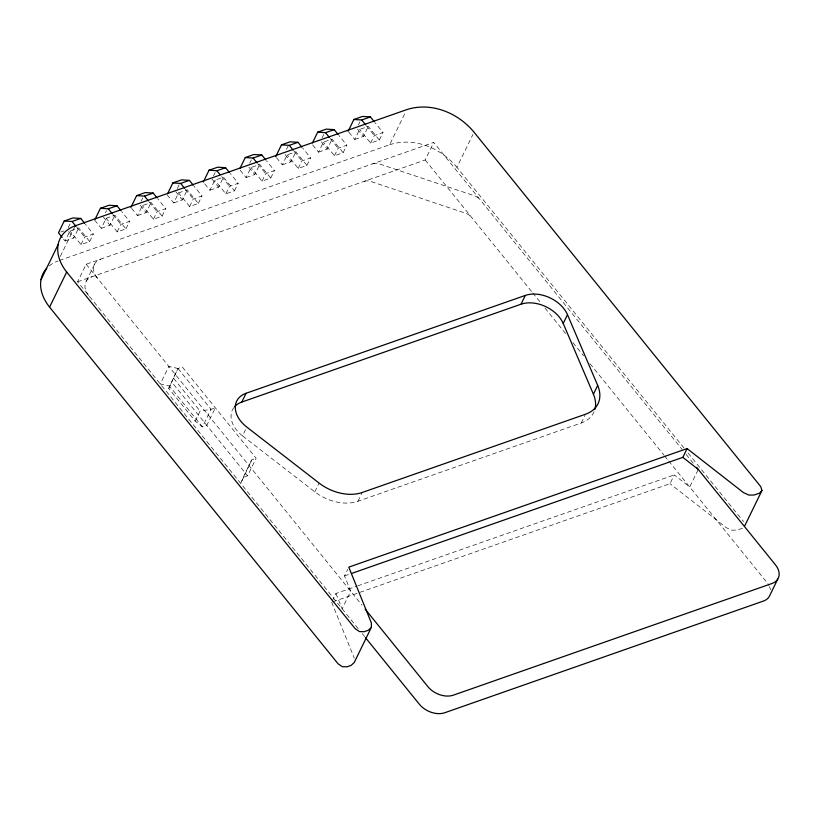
<?xml version="1.0" encoding="UTF-8"?>
<svg xmlns="http://www.w3.org/2000/svg" width="820" height="820" viewBox="0 0 820 820"><rect width="100%" height="100%" fill="white"/><g stroke="black" fill="none" stroke-linecap="round" stroke-linejoin="round"><path stroke-width="0.61" stroke-dasharray="4.1 3.07" d="M195.18 421.09L200.07 411.056L211.006 409.354L215.352 407.837L206.794 425.385L202.448 426.912L195.18 421.09L168.725 388.393L177.94 368.477L182.286 366.96L256.137 458.247L247.568 475.795L243.222 477.322L240.742 483.441L251.791 459.774L256.137 458.247M168.725 388.393L177.94 368.477L168.838 366.417L160.279 383.975L169.381 386.035L173.727 384.508L247.568 475.795M68.214 227.622L70.305 223.317M63.622 239.173L65.087 240.988L69.977 230.953L78.669 227.909L89.687 241.541L81.006 244.585L69.977 230.953M60.342 256.383L75.245 225.808M65.087 240.988L73.779 237.943L78.669 227.909M81.006 244.585L84.675 237.062L93.357 234.018L85.485 224.28M89.687 241.541L93.357 234.018M105.462 212.78L106.518 210.627M94.679 220.119L101.29 228.298L106.19 218.263L114.872 215.219L125.901 228.852L117.209 231.896L106.19 218.263M358.166 628.602L77.613 281.783L86.182 264.235L433.749 142.413L682.086 449.421M101.29 228.298L109.982 225.254L114.872 215.219M86.336 281.075L94.894 263.517M117.209 231.896L120.878 224.372L129.57 221.328L121.698 211.591M125.901 228.852L129.57 221.328M141.153 201.166L142.721 197.938M131.62 208.341L137.504 215.609L142.393 205.584L151.085 202.53L162.104 216.162L153.412 219.207L142.393 205.584M137.504 215.609L146.185 212.564L151.085 202.53M153.412 219.207L157.081 211.683L165.773 208.639L157.901 198.901M162.104 216.162L165.773 208.639M177.356 188.477L179.447 184.182M167.095 194.75L173.707 202.919L178.596 192.895L187.288 189.84L198.307 203.473L189.615 206.517L178.596 192.895M173.707 202.919L182.399 199.875L187.288 189.84M189.615 206.517L193.284 198.993L201.976 195.949L194.104 186.212M198.307 203.473L201.976 195.949M213.559 175.787L215.127 172.559M204.764 183.875L209.91 190.23L214.799 180.205L223.491 177.161L234.51 190.783L225.828 193.827L214.799 180.205M209.91 190.23L218.602 187.185L223.491 177.161M225.828 193.827L229.497 186.304L238.179 183.26L230.307 173.522M234.51 190.783L238.179 183.26M249.762 163.098L251.34 159.869M240.239 170.273L246.113 177.54L251.012 167.516L259.694 164.471L270.723 178.094L262.031 181.138L251.012 167.516M246.113 177.54L254.805 174.496L259.694 164.471M262.031 181.138L265.7 173.614L274.392 170.57L266.52 160.833M270.723 178.094L274.392 170.57M286.498 149.332L288.066 146.114M276.442 157.583L282.326 164.851L287.215 154.826L295.907 151.782L306.926 165.404L298.234 168.448L287.215 154.826M282.326 164.851L291.008 161.806L295.907 151.782M298.234 168.448L301.904 160.925L310.595 157.881L302.723 148.153M306.926 165.404L310.595 157.881M322.178 137.719L323.746 134.5M312.645 144.894L318.529 152.161L323.418 142.137L332.11 139.092L343.129 152.715L334.437 155.759L323.418 142.137M318.529 152.161L327.221 149.117L332.11 139.092M334.437 155.759L338.106 148.236L346.798 145.191L338.926 135.464M343.129 152.715L346.798 145.191M358.381 125.029L359.949 121.811M348.859 132.204L354.732 139.472L359.621 129.447L368.313 126.403L379.332 140.025L370.65 143.07L359.621 129.447M354.732 139.472L363.424 136.427L368.313 126.403M370.65 143.07L374.32 135.546L383.001 132.502L375.13 122.774M379.332 140.025L383.001 132.502M594.111 411.702A38.396 26.383 26 0 1 581.236 423.007L357.92 501.266A38.396 26.383 26 0 1 314.808 491.836L242.525 435.861L246.799 427.087M59.337 260.493L389.623 144.74L405.633 111.899M243.222 477.322L251.791 459.774M77.613 281.783L425.19 159.972L433.749 142.413M684.013 448.038L456.914 167.3L472.935 134.459M314.808 491.836L319.082 483.062M357.92 501.266L362.204 492.492M332.202 601.152L335.944 593.475L356.485 586.279M335.944 593.475L342.145 608.788L350.704 591.24L344.513 575.927L347.721 569.336M581.236 423.007L584.978 415.33M332.879 601.829L669.981 483.687L674.255 474.913L689.712 486.977L698.281 469.429M60.649 232.05L63.909 230.912M344.513 575.927L349.34 574.226M357.694 585.849L674.255 474.913M742.397 528.254L737.098 530.109L731.768 530.191L726.397 527.742L669.981 483.687M389.623 144.74C414.12 136.755 441.037 147.969 456.914 167.3M688.041 453.019L743.607 521.715M686.114 454.393L693.453 463.464M425.19 159.972L532.129 292.166M532.713 292.894L541.569 303.83M544.992 308.074L565.892 333.914M572.944 342.627L583.584 355.777M590.021 363.731L663.985 455.172M664.682 456.033L668.003 460.143M668.7 461.004L766.864 582.354A19.198 13.192 26 0 1 768.955 585.5M366.448 125.819L374.32 135.546M357.54 129.16L363.424 136.427M330.234 138.508L338.106 148.236M321.337 141.85L327.221 149.117M294.031 151.198L301.904 160.925M285.135 154.539L291.008 161.806M257.828 163.887L265.7 173.614M248.931 167.229L254.805 174.496M221.625 176.577L229.497 186.304M211.99 179.016L218.602 187.185M185.412 189.256L193.284 198.993M175.777 191.695L182.399 199.875M149.209 201.945L157.081 211.683M140.312 205.297L146.185 212.564M113.006 214.635L120.878 224.372M103.371 217.074L109.982 225.254M76.803 227.324L84.675 237.062M68.634 231.588L73.779 237.943M177.94 368.477L211.006 409.354L202.448 426.912L169.381 386.035M86.182 264.235L361.907 605.088M173.625 378.358L200.07 411.056M362.194 633.573L364.603 636.556M331.669 602.249L354.281 658.163M49.231 265.906A48.001 32.974 26 0 1 58.128 260.914M242.525 435.861A28.802 19.782 26 0 1 233.772 407.704M88.642 295.405A19.198 13.192 26 0 1 92.096 276.709M364.264 181.322A9.604 6.591 26 0 1 370.999 181.527L465.545 213.22A9.604 6.591 26 0 1 471.561 217.29M769.478 586.607A19.198 13.192 26 0 1 770.441 589.846M372.823 163.774A9.604 6.591 26 0 1 379.558 163.969L474.103 195.672A9.604 6.591 26 0 1 480.12 199.742M97.201 277.857A19.198 13.192 26 0 1 100.665 259.161"/><path stroke-width="1.23" d="M371.368 627.392L371.398 623.056L348.787 567.143L687.098 448.581L743.514 492.635L748.896 495.085L754.226 495.003L759.515 493.148L761.975 490.503L760.734 486.608L474.032 132.194C458.165 112.863 431.248 101.649 406.74 109.634L75.245 225.808A48.001 32.974 26 0 0 66.697 272.035L49.569 307.141L338.106 663.831L342.319 666.68L347.034 666.824L351.103 665.399L354.24 662.498L371.368 627.392L368.221 630.293L364.152 631.718L359.437 631.574L355.224 628.725L66.697 272.035M84.696 223.306L80.76 218.438L72.929 217.946L64.237 220.99L58.476 232.808L62.146 237.349M41 279.722L58.117 244.616M95.202 219.053L100.45 208.3L109.132 205.256L116.973 205.758L120.909 210.617M130.882 207.439L136.653 195.611L145.345 192.567L153.176 193.069L157.112 197.927M167.618 193.674L172.856 182.921L181.548 179.877L189.379 180.379L193.315 185.238M203.298 182.06L209.059 170.232L217.751 167.188L225.582 167.69L229.528 172.548M240.024 168.295L245.272 157.542L253.954 154.498L261.795 155L265.731 159.869M275.704 156.681L281.475 144.853L290.167 141.809L297.998 142.311L301.934 147.18M312.44 142.916L317.678 132.163L326.37 129.119L334.201 129.621L338.137 134.49M348.121 131.302L353.881 119.484L362.573 116.43L370.404 116.932L374.351 121.801M234.489 406.812A28.802 19.782 26 0 1 241.797 402.066L246.072 393.282L525.292 295.425A28.802 19.782 26 0 1 567.491 314.695L597.688 385.42A38.396 26.383 26 0 1 585.511 414.233L362.204 492.492A38.396 26.383 26 0 1 319.082 483.062L246.799 427.087A28.802 19.782 26 0 1 246.072 393.282M241.797 402.066L521.007 304.21L525.292 295.425M594.889 409.446A38.396 26.383 26 0 0 593.413 394.194L563.207 323.469L567.491 314.695M593.413 394.194L597.688 385.42M351.76 573.385L682.824 457.355L687.098 448.581M744.847 525.61L761.975 490.503M777.729 579.145L769.17 596.693A19.198 13.192 26 0 1 763.41 601.06L444.799 712.723A19.198 13.192 26 0 1 419.297 704.175L365.402 637.55M64.237 220.99L72.078 221.492L80.76 218.438M100.45 208.3L108.281 208.803L116.973 205.758M136.653 195.611L144.484 196.113L153.176 193.069M172.856 182.921L180.687 183.424L189.379 180.379M209.059 170.232L216.9 170.734L225.582 167.69M245.272 157.542L253.103 158.045L261.795 155M281.475 144.853L289.306 145.355L297.998 142.311M317.678 132.163L325.509 132.666L334.201 129.621M353.881 119.484L361.722 119.976L370.404 116.932M682.824 457.355L698.281 469.429M696.569 467.318L775.433 564.806A19.198 13.192 26 0 1 771.968 583.502L453.357 695.165A19.198 13.192 26 0 1 427.856 686.617L365.125 609.065M361.722 119.976L365.659 124.845M325.509 132.666L329.455 137.535M289.306 145.355L293.242 150.224M253.103 158.045L257.039 162.913M216.9 170.734L220.047 174.629M180.687 183.424L184.633 188.292M144.484 196.113L148.42 200.972M108.281 208.803L112.217 213.661M72.078 221.492L76.014 226.351M521.007 304.21A28.802 19.782 26 0 1 563.207 323.469M49.569 307.141A48.001 32.974 26 0 1 46.648 268.355"/></g></svg>
